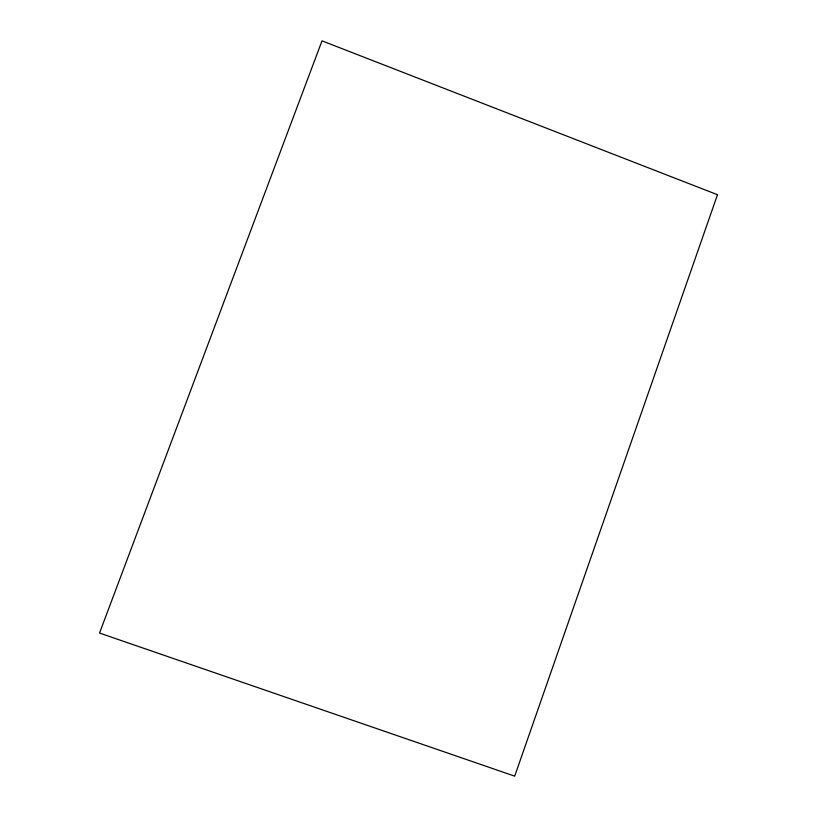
<?xml version="1.0" encoding="UTF-8"?>
<svg xmlns="http://www.w3.org/2000/svg" width="817" height="817" viewBox="0 0 817 817"><rect width="100%" height="100%" fill="white"/><g stroke="black" fill="none" stroke-linecap="round" stroke-linejoin="round"><path stroke-width="1.23" d="M717.479 194.722L514.7 776.15L99.521 633.052L322.01 40.85L717.479 194.722"/></g></svg>
